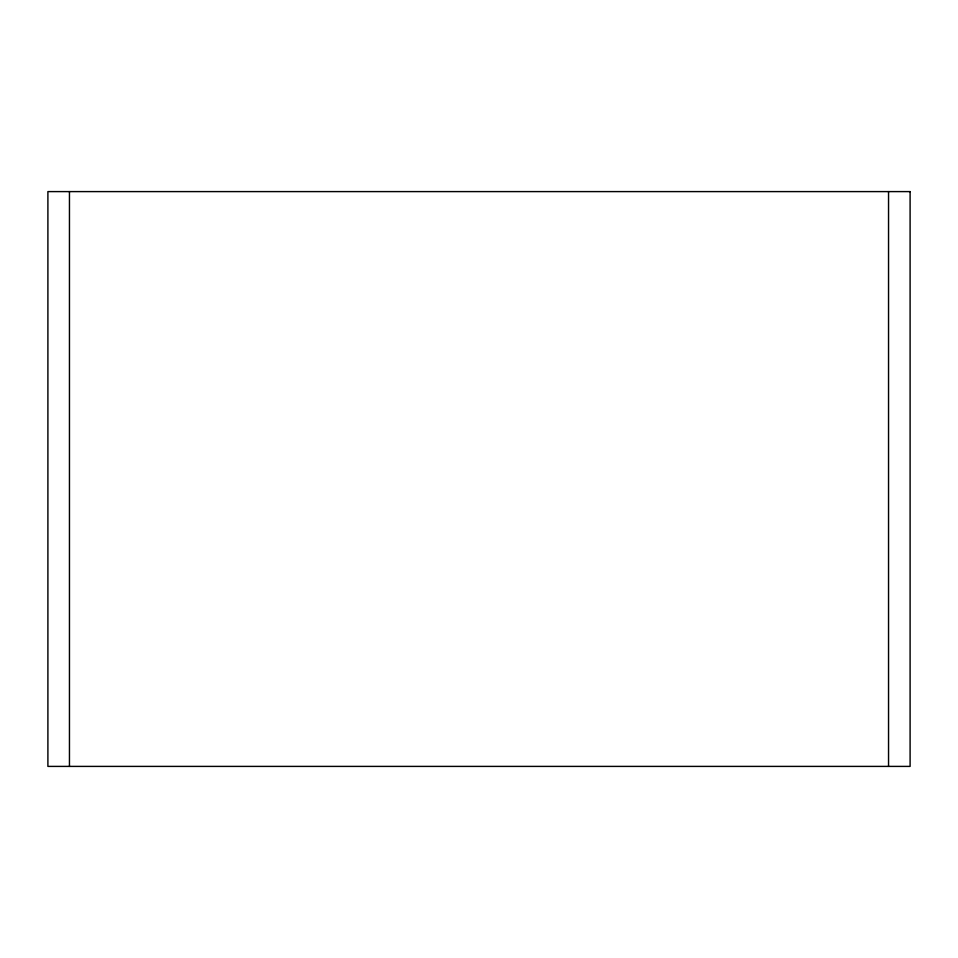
<?xml version="1.0" encoding="UTF-8"?>
<svg xmlns="http://www.w3.org/2000/svg" width="958" height="958" viewBox="0 0 958 958"><rect width="100%" height="100%" fill="white"/><g stroke="black" fill="none" stroke-linecap="round" stroke-linejoin="round"><path stroke-width="1.44" d="M888.545 191.6L888.545 766.4M69.455 191.6L69.455 766.4M910.1 191.6L47.9 191.6L47.9 766.4L910.1 766.4L910.1 191.6"/></g></svg>
